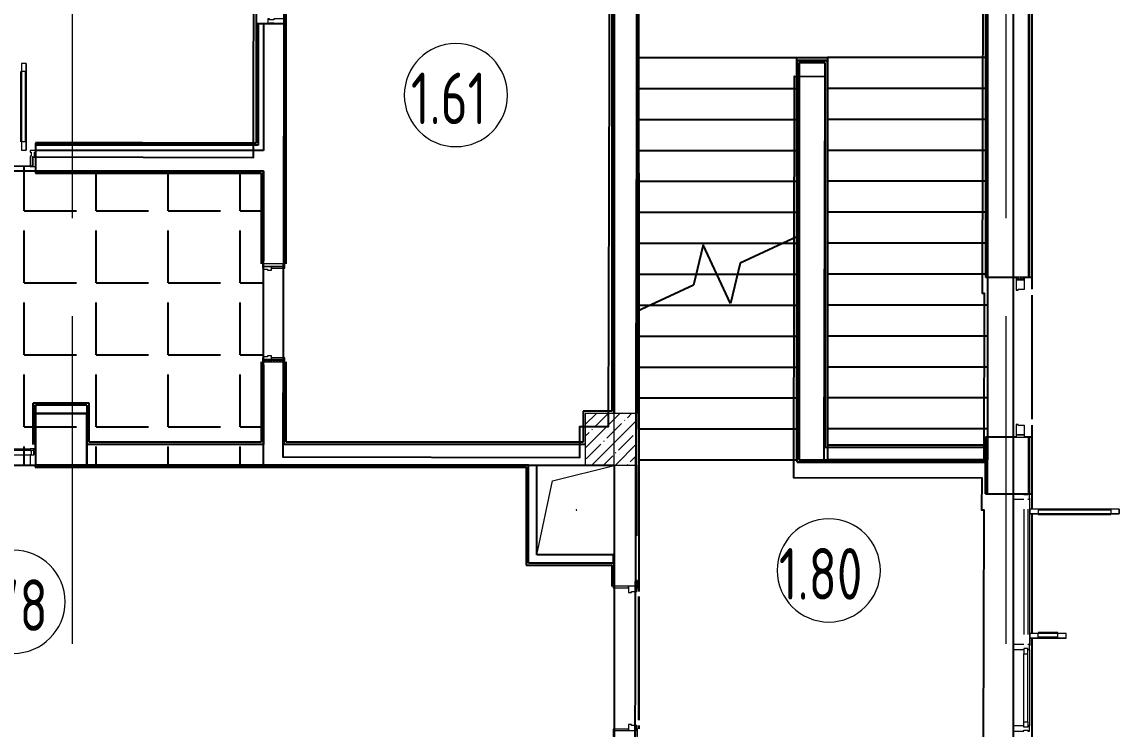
# Model space of a CAD drawing. Header units: millimetres. Extents: x -625 to 415037, y -3642 to 102118.
# Drawn here: x 115535 to 126170, y 10704 to 17559 of the extents above; entities that cross this region are included whole.
import ezdxf

# ---------------------------------------------------------------- set-up
doc = ezdxf.new("R2010")
doc.units = ezdxf.units.MM
doc.linetypes.add('Осевая', pattern=[6350, 1270, -952.5, 3175, -952.5])
doc.layers.add('1) плитка  КР1', color=40, linetype='Continuous')
for name, color, linetype, lineweight in [('A-AREA-IDEN', 7, 'Continuous', 9), ('A-DETL-GENF', 7, 'Continuous', 9), ('A-DOOR-FRAM-2', 7, 'Continuous', 5), ('A-GENM', 7, 'Continuous', 9), ('A-GLAZ', 7, 'Continuous', 9), ('A-GLAZ-1', 7, 'Continuous', 5), ('A-GLAZ-CURT-2', 7, 'Continuous', 20), ('A-GLAZ-CWMG', 7, 'Continuous', 9), ('A-GLAZ-CWMG-1', 7, 'Continuous', 20), ('S-COLS-1', 7, 'Continuous', 5), ('Оси', 7, 'Continuous', 9), ('Оси-2', 7, 'Осевая', 9)]:
    doc.layers.add(name, color=color, linetype=linetype, lineweight=lineweight)
doc.layers.add('A-DOOR-FRAM-1', color=7, linetype='Continuous', lineweight=5, true_color=0xc0c0c0)
doc.styles.add('СПДС', font='ГОСТ тип А.ttf', dxfattribs={"width": 0.9})

# ---------------------------------------------------------------- blocks, each defined once
blk = doc.blocks.new('110_Дверь_СКБ_2Ст - Д-1_л_Лестничная клетка EIS60 2-V69-Объем проектирования 1 этажа')
at = {"layer": 'A-DOOR-FRAM-1'}
for p, q in [((-672, 118), (-742, 118)), ((-742, 118), (-742, 110)), ((-742, 110), (-672, 110)), ((-638, 110), (-688, 110)), ((-688, 110), (-688, 30)), ((-672, 110), (-672, 118)), ((-638, 60), (-638, 110)), ((662, 110), (662, 60)), ((712, 110), (662, 110)), ((768, 118), (698, 118)), ((698, 118), (698, 110)), ((698, 110), (768, 110)), ((712, 30), (712, 110)), ((768, 110), (768, 118)), ((-688, 30), (-628, 30)), ((-672, 30), (-688, 30)), ((-688, 30), (-688, -110)), ((-672, -110), (-672, 30)), ((-628, 60), (-638, 60)), ((-628, 30), (-628, 60)), ((662, 60), (652, 60)), ((652, 60), (652, 30)), ((652, 30), (712, 30)), ((712, 30), (698, 30)), ((698, 30), (698, -110)), ((712, -110), (712, 30)), ((-672, -110), (-742, -110)), ((-742, -110), (-742, -118)), ((-742, -118), (-672, -118)), ((-688, -110), (-672, -110)), ((-672, -118), (-672, -110)), ((698, -110), (712, -110)), ((768, -110), (698, -110)), ((698, -110), (698, -118)), ((698, -118), (768, -118)), ((768, -118), (768, -110))]:
    blk.add_line(p, q, dxfattribs=at)
blk = doc.blocks.new('110_Дверь_СКБ_1Ст_Внутренняя1 - Д-14_п_ 950x2100h_охрана-33310230-Объем проектирования 1 этажа')
at = {"layer": 'A-DOOR-FRAM-2'}
h = blk.add_hatch(dxfattribs=at)
h.set_pattern_fill('FP_34', color=256, style=0, pattern_type=2)
h.set_pattern_definition([(45, (-296.384, 164.685), (-14.1421, 14.1421), []), (135, (-296.384, 164.685), (-14.1421, -14.1421), [])])
h.paths.add_polyline_path([(-463, -100), (-438, -100), (-438, 100), (-463, 100)])
at = {"layer": 'A-DOOR-FRAM-1'}
for p, q in [((-423, 108), (-493, 108)), ((-493, 108), (-493, 100)), ((-423, 100), (-423, 108)), ((517, 108), (447, 108)), ((447, 108), (447, 100)), ((517, 100), (517, 108)), ((-493, 100), (-423, 100)), ((-438, 100), (-463, 100)), ((-463, 100), (-463, -100)), ((-413, 100), (-438, 100)), ((-438, 100), (-438, 20)), ((-438, -100), (-438, 100)), ((-423, 100), (-438, 100)), ((-438, 100), (-438, 99)), ((-438, 99), (-423, 99)), ((-438, 20), (-403, 20)), ((-423, 20), (-438, 20)), ((-438, 20), (-438, -100)), ((-423, 99), (-423, 100)), ((-423, -100), (-423, 20)), ((-413, 60), (-413, 100)), ((-403, 60), (-413, 60)), ((-403, 20), (-403, 60)), ((437, 60), (427, 60)), ((427, 60), (427, 20)), ((427, 20), (462, 20)), ((437, 100), (437, 60)), ((462, 100), (437, 100)), ((462, 100), (447, 100)), ((447, 100), (447, 99)), ((447, 100), (517, 100)), ((447, 99), (462, 99)), ((462, 20), (447, 20)), ((447, 20), (447, -100)), ((462, 20), (462, 100)), ((487, 100), (462, 100)), ((462, 100), (462, -100)), ((462, 99), (462, 100)), ((462, -100), (462, 20)), ((487, -100), (487, 100)), ((-423, -100), (-493, -100)), ((-493, -100), (-493, -108)), ((-463, -100), (-438, -100)), ((-438, -100), (-423, -100)), ((-423, -108), (-423, -100)), ((447, -100), (462, -100)), ((517, -100), (447, -100)), ((447, -100), (447, -108)), ((462, -100), (487, -100)), ((517, -108), (517, -100)), ((-493, -108), (-423, -108)), ((447, -108), (517, -108))]:
    blk.add_line(p, q, dxfattribs=at)
blk = doc.blocks.new('Дверь_Витражная_остекление_ - ВВ-14 остекление-32472302-Объем проектирования 1 этажа')
at = {"layer": 'A-DETL-GENF'}
for p, q in [((-790, -20), (-835, -20)), ((-835, -860), (-835, -20)), ((-790, -20), (-835, -20)), ((-835, -20), (-835, -860)), ((-835, -100), (-790, -100)), ((-825, -780), (-825, -100)), ((-790, -860), (-790, -20)), ((-790, -860), (-790, -20)), ((-781, -780), (-781, -100)), ((831, -770), (831, -100)), ((840, -850), (840, -20)), ((840, -20), (840, -850)), ((885, -100), (840, -100)), ((875, -770), (875, -100)), ((885, -850), (885, -20)), ((885, -850), (885, -20)), ((-835, -780), (-790, -780)), ((885, -770), (840, -770)), ((885, -850), (840, -850)), ((840, -850), (885, -850)), ((-835, -860), (-790, -860)), ((-835, -860), (-790, -860))]:
    blk.add_line(p, q, dxfattribs=at)
blk = doc.blocks.new('Прямоугольный импост - Импост структурный с накладкой - 160мм Темный-V78-Объем проектирования 1 этажа')
at = {"layer": 'A-GLAZ-CWMG-1'}
for p, q in [((-25, 0), (-25, 17)), ((-25, 17), (25, 17)), ((-15, 0), (-25, 0)), ((-15, -40), (-15, 0)), ((25, 0), (15, 0)), ((15, 0), (15, -40)), ((25, 17), (25, 0)), ((-25, -140), (-25, -40)), ((-25, -40), (-15, -40)), ((15, -40), (25, -40)), ((25, -40), (25, -140)), ((25, -140), (-25, -140))]:
    blk.add_line(p, q, dxfattribs=at)
blk = doc.blocks.new('Прямоугольный импост - Импост структурный с накладкой - 160мм-24262627-Объем проектирования 1 этажа')
at = {"layer": 'A-GLAZ-CWMG-1'}
for p, q in [((-50, 0), (-50, 17)), ((-50, 17), (0, 17)), ((-40, 0), (-50, 0)), ((-40, -40), (-40, 0)), ((0, 0), (-10, 0)), ((-10, 0), (-10, -40)), ((0, 17), (0, 0)), ((-50, -140), (-50, -40)), ((-50, -40), (-40, -40)), ((-10, -40), (0, -40)), ((0, -40), (0, -140)), ((0, -140), (-50, -140))]:
    blk.add_line(p, q, dxfattribs=at)
blk = doc.blocks.new('Системная панель - Стекло - 40мм-32354598-Объем проектирования 1 этажа')
at = {"layer": 'A-GLAZ-CURT-2'}
for p, q in [((875, 40), (-875, 40)), ((-875, 40), (-875, 0)), ((-875, 0), (875, 0)), ((875, 0), (875, 40))]:
    blk.add_line(p, q, dxfattribs=at)
blk = doc.blocks.new('Прямоугольный импост - Импост структурный с накладкой - 160мм Темный-32355000-Объем проектирования 1 этажа')
at = {"layer": 'A-GLAZ-CWMG'}
for p, q in [((113845, 13557), (115550, 13557)), ((113845, 13400), (115550, 13400))]:
    blk.add_line(p, q, dxfattribs=at)
blk = doc.blocks.new('GM_Отверстие прямоугольное _в плите_ - Отверстие-22722736-Объем проектирования 1 этажа')
at = {"layer": 'A-GENM'}
for p, q in [((-231, 281), (365, 430)), ((-385, -435), (-231, 281)), ((365, -435), (360, -435)), ((360, -435), (365, -435))]:
    blk.add_line(p, q, dxfattribs=at)
for start, end in [(360, 180), (180, 360)]:
    blk.add_arc((0, 0), 2.5, start, end, dxfattribs=at)
blk = doc.blocks.new('110_Дверь_СКБ_2Ст_Наружная - ДН-3_1_л__ Двухстворчатая 1200 х2900 из подвала EI30-23667726-Объем проектирования 1 этажа')
at = {"layer": 'A-DOOR-FRAM-2'}
h = blk.add_hatch(dxfattribs=at)
h.set_pattern_fill('FP_166', color=256, style=0, pattern_type=2)
h.set_pattern_definition([(45, (-596.384, 143.685), (-14.1421, 14.1421), []), (135, (-596.384, 143.685), (-14.1421, -14.1421), [])])
h.paths.add_polyline_path([(-731, -31), (-731, 29), (-756, 29), (-756, -51), (-731, -51)])
at = {"layer": 'A-DOOR-FRAM-1'}
for p, q in [((-731, 29), (-756, 29)), ((-756, 29), (-756, -51)), ((-640, 29), (-731, 29)), ((-731, 29), (-731, -51)), ((-731, -51), (-731, 29)), ((-640, -31), (-640, 29)), ((680, 29), (680, -31)), ((770, 29), (680, 29)), ((770, -51), (770, 29)), ((795, 29), (770, 29)), ((770, 29), (770, -51)), ((795, -51), (795, 29)), ((-756, -51), (-731, -51)), ((-731, -51), (-630, -51)), ((-630, -31), (-640, -31)), ((-630, -51), (-630, -31)), ((680, -31), (670, -31)), ((670, -31), (670, -51)), ((670, -51), (770, -51)), ((770, -51), (795, -51))]:
    blk.add_line(p, q, dxfattribs=at)
blk = doc.blocks.new('PNS_Панель прямоугольная - Нр_Стекло - 40мм-24160822-Объем проектирования 1 этажа')
at = {"layer": 'A-GLAZ'}
for p, q in [((-380, 0), (-380, 40)), ((-380, 40), (-330, 40)), ((-330, 40), (-330, 0)), ((380, 40), (330, 40)), ((330, 40), (330, 0)), ((380, 0), (380, 40)), ((-330, 0), (-380, 0)), ((330, 0), (380, 0))]:
    blk.add_line(p, q, dxfattribs=at)
at = {"layer": 'A-GLAZ-1'}
for p, q in [((-330, 40), (330, 40)), ((-330, 0), (330, 0))]:
    blk.add_line(p, q, dxfattribs=at)
blk = doc.blocks.new('Прямоугольный импост - Импост структурный с накладкой - 160мм-23689442-Объем проектирования 1 этажа')
at = {"layer": 'A-GLAZ-CWMG'}
for p, q in [((125081, 11610), (125081, 10870)), ((125238, 11610), (125238, 10870))]:
    blk.add_line(p, q, dxfattribs=at)
blk = doc.blocks.new('Прямоугольный импост - Импост структурный с накладкой - 160мм-18691760-Объем проектирования 1 этажа')
at = {"layer": 'A-GLAZ-CWMG-1'}
for p, q in [((-50, 0), (-50, 17)), ((-50, 17), (0, 17)), ((0, 0), (-10, 0)), ((-10, 0), (-10, -40)), ((0, 17), (0, 0)), ((-50, -140), (-50, -40)), ((-10, -40), (0, -40)), ((0, -40), (0, -140)), ((0, -140), (-50, -140))]:
    blk.add_line(p, q, dxfattribs=at)
blk = doc.blocks.new('Дверь_Витражная_СКБ_2Ст - ВН-6-31912847-Объем проектирования 1 этажа')
at = {"layer": 'A-DETL-GENF'}
for p, q in [((-715, -20), (-715, -17)), ((-715, -17), (-715, -20)), ((-607, -20), (-715, -20)), ((-715, -20), (-607, -20)), ((-598, -20), (-643, -20)), ((-643, -370), (-643, -20)), ((-598, -20), (-643, -20)), ((-643, -20), (-643, -370)), ((-643, -100), (-598, -100)), ((-633, -290), (-633, -100)), ((-607, -17), (-607, -20)), ((-607, -20), (-607, -17)), ((-598, -370), (-598, -20)), ((-598, -370), (-598, -20)), ((-589, -290), (-589, -100)), ((553, -804), (553, -100)), ((562, -20), (607, -20)), ((562, -884), (562, -20)), ((562, -20), (562, -884)), ((607, -20), (562, -20)), ((607, -100), (562, -100)), ((597, -804), (597, -100)), ((607, -17), (607, -20)), ((607, -17), (607, -20)), ((607, -884), (607, -20)), ((607, -884), (607, -20)), ((607, -20), (715, -20)), ((607, -20), (715, -20)), ((715, -20), (715, -17)), ((715, -20), (715, -17)), ((-643, -290), (-598, -290)), ((-643, -370), (-598, -370)), ((-643, -370), (-598, -370)), ((607, -804), (562, -804)), ((607, -884), (562, -884)), ((562, -884), (607, -884))]:
    blk.add_line(p, q, dxfattribs=at)
blk = doc.blocks.new('Прямоугольный импост - Импост структурный с накладкой - 160мм-23689444-Объем проектирования 1 этажа')
at = {"layer": 'A-GLAZ-CWMG'}
for p, q in [((125081, 13070), (125081, 11660)), ((125238, 13070), (125238, 11660)), ((125181, 12972), (125181, 11758)), ((125221, 12972), (125221, 11758))]:
    blk.add_line(p, q, dxfattribs=at)
blk = doc.blocks.new('Прямоугольный импост - Импост структурный с накладкой - 160мм-22960522-Объем проектирования 1 этажа')
at = {"layer": 'A-GLAZ-CWMG-1'}
for p, q in [((-25, 0), (-25, 17)), ((-25, 17), (25, 17)), ((25, 17), (25, 0)), ((-25, -140), (-25, -40)), ((25, -40), (25, -140)), ((25, -140), (-25, -140))]:
    blk.add_line(p, q, dxfattribs=at)
blk = doc.blocks.new('Прямоугольный импост - Импост структурный с накладкой - 160мм-18691766-Объем проектирования 1 этажа')
at = {"layer": 'A-GLAZ-CWMG-1'}
for p, q in [((0, 17), (-50, 17)), ((-50, 17), (-50, 0)), ((-10, -40), (-10, 0)), ((-10, 0), (0, 0)), ((0, 0), (0, 17)), ((-50, -40), (-50, -140)), ((0, -40), (-10, -40)), ((0, -140), (0, -40)), ((-50, -140), (0, -140))]:
    blk.add_line(p, q, dxfattribs=at)
blk = doc.blocks.new('BSC_Колонна _Прямоугольная - 500х500-22291386-Объем проектирования 1 этажа')
at = {"layer": 'S-COLS-1'}
h = blk.add_hatch(dxfattribs=at)
h.set_pattern_fill('FP_171', color=256, style=0, pattern_type=2)
h.set_pattern_definition([(45, (-121180, -13650), (-114.04925, 114.04925), []), (45, (-121065.95, -13650), (-114.04925, 114.04925), [201.613, -40.323, 6.706, -33.617])])
h.paths.add_polyline_path([(109, -250), (250, -250), (250, 250), (-250, 250), (-250, -250), (100, -250)])
for p, q in [((250, 250), (-250, 250)), ((-250, 250), (-250, -250)), ((250, -250), (250, 250)), ((-250, -250), (250, -250))]:
    blk.add_line(p, q, dxfattribs=at)
blk = doc.blocks.new('Прямоугольный импост - Импост структурный с накладкой - 160мм Темный-31239248-Объем проектирования 1 этажа')
at = {"layer": 'A-GLAZ-CWMG-1'}
for p, q in [((0, 17), (-50, 17)), ((-50, 17), (-50, 0)), ((-50, 0), (-40, 0)), ((-40, 0), (-40, -40)), ((-10, -40), (-10, 0)), ((-10, 0), (0, 0)), ((0, 0), (0, 17)), ((-40, -40), (-50, -40)), ((-50, -40), (-50, -140)), ((0, -40), (-10, -40)), ((0, -140), (0, -40)), ((-50, -140), (0, -140))]:
    blk.add_line(p, q, dxfattribs=at)
blk = doc.blocks.new('Прямоугольный импост - Импост структурный с накладкой - 160мм Темный-V211-Объем проектирования 1 этажа')
at = {"layer": 'A-GLAZ-CWMG-1'}
for p, q in [((0, 17), (-50, 17)), ((-50, 17), (-50, 0)), ((-50, 0), (-40, 0)), ((-40, 0), (-40, -40)), ((-10, -40), (-10, 0)), ((-10, 0), (0, 0)), ((0, 0), (0, 17)), ((-40, -40), (-50, -40)), ((-50, -40), (-50, -140)), ((0, -40), (-10, -40)), ((0, -140), (0, -40)), ((-50, -140), (0, -140))]:
    blk.add_line(p, q, dxfattribs=at)
blk = doc.blocks.new('Марка_Помещения - Номер-25198446-Объем проектирования 1 этажа')
at = {"layer": 'A-AREA-IDEN'}
for start, end in [(360, 180), (180, 360)]:
    blk.add_arc((0, 0), 2.5, start, end, dxfattribs=at)

msp = doc.modelspace()

# ---------------------------------------------------------------- hatches: boundary and pattern name
at = {"layer": '1) плитка  КР1'}
h = msp.add_hatch(dxfattribs=at)
h.set_pattern_fill('ANGLE', color=256, scale=100)
h.set_pattern_definition([(0, (100885.7, 20617.94), (0, 698.5), [508, -190.5]), (90, (100885.7, 20617.94), (-698.5, 4e-14), [508, -190.5])])
h.paths.add_polyline_path([(108555, 20617), (108555, 20618), (108535, 20618), (108195, 20618), (108194, 20618), (108194, 20617), (101236, 20617), (100886, 20617), (100886, 17615), (101484, 17615), (101484, 16114), (115665, 16114), (115665, 16157), (115615, 16157), (115615, 16161), (113865, 16165), (113865, 16157), (113815, 16157), (112487, 16157), (112437, 16157), (111162, 16157), (111112, 16157), (111112, 16172), (111086, 16172), (111087, 16324), (111072, 16324), (111072, 16314), (110972, 16314), (110972, 16364), (110922, 16364), (110922, 16614), (110972, 16614), (110972, 16664), (111072, 16664), (111072, 16654), (111087, 16654), (111091, 18338), (111132, 18338), (111132, 18374), (111215, 18374), (111216, 18463), (111129, 18463), (111129, 18414), (111112, 18414), (111112, 18424), (111072, 18424), (111072, 18414), (110922, 18414), (110922, 18443), (110593, 18443), (110593, 19033), (110594, 20617)])
h.paths.add_polyline_path([(101463, 13264), (117875, 13264), (117875, 16114), (101463, 16114)])

# ---------------------------------------------------------------- linework, layer by layer
for p, q in [((125295, 15084), (125295, 21414)), ((125298, 15084), (125298, 21417)), ((125303, 15084), (125303, 21422)), ((125325, 21444), (125325, 14969)), ((125145, 8764), (125145, 21264)), ((118096, 15214), (118096, 18743)), ((117804, 18643), (117804, 16386)), ((121495, 18714), (121495, 17214)), ((121515, 16094), (121515, 18694)), ((121516, 16094), (121516, 18693)), ((124874, 18693), (124874, 15084)), ((124875, 18694), (124875, 15414)), ((124895, 18714), (124895, 15084)), ((124895, 17214), (124895, 18714)), ((121254, 18443), (121254, 13785)), ((121275, 18464), (121275, 13764)), ((121275, 13764), (121275, 18464)), ((121495, 13764), (121495, 18464)), ((117825, 17539), (117805, 17539)), ((118095, 17539), (117825, 17539)), ((117825, 17539), (117825, 16364)), ((117875, 17539), (117875, 16314)), ((118075, 15244), (118075, 17539)), ((121495, 17214), (123045, 17214)), ((121495, 15414), (121495, 17214)), ((121495, 17214), (123045, 17214)), ((121515, 17214), (123045, 17214)), ((121515, 17214), (123045, 17214)), ((123045, 17214), (123345, 17214)), ((123045, 15475), (123045, 17214)), ((123045, 17214), (123345, 17214)), ((123045, 16914), (123045, 17214)), ((123049, 17185), (123341, 17185)), ((123049, 17185), (123049, 13294)), ((123050, 17185), (123050, 17184)), ((123340, 17184), (123050, 17184)), ((123050, 13293), (123050, 17184)), ((123070, 17164), (123070, 13314)), ((123320, 17164), (123070, 17164)), ((123320, 13434), (123320, 17164)), ((123341, 17184), (123340, 17184)), ((123340, 17184), (123340, 17164)), ((123340, 17164), (123340, 13454)), ((123341, 17185), (123341, 13454)), ((124895, 17214), (123345, 17214)), ((123345, 17214), (123345, 13314)), ((124895, 17214), (123345, 17214)), ((124875, 17214), (123345, 17214)), ((123345, 17214), (123345, 16914)), ((124875, 17214), (123345, 17214)), ((124895, 17214), (124895, 13314)), ((121495, 16914), (123045, 16914)), ((121495, 16914), (123045, 16914)), ((121515, 16914), (123045, 16914)), ((121515, 16914), (123045, 16914)), ((123045, 16614), (123045, 16914)), ((124895, 16914), (123345, 16914)), ((124895, 16914), (123345, 16914)), ((123345, 16914), (123345, 16614)), ((124875, 16914), (123345, 16914)), ((124875, 16914), (123345, 16914)), ((121495, 16614), (123045, 16614)), ((121495, 16614), (123045, 16614)), ((121515, 16614), (123045, 16614)), ((121515, 16614), (123045, 16614)), ((123045, 16314), (123045, 16614)), ((124895, 16614), (123345, 16614)), ((124895, 16614), (123345, 16614)), ((123345, 16614), (123345, 16314)), ((124875, 16614), (123345, 16614)), ((124875, 16614), (123345, 16614)), ((116704, 16386), (115665, 16386)), ((116704, 16385), (115665, 16385)), ((115665, 16384), (115665, 16364)), ((116704, 16386), (116704, 16385)), ((116704, 16386), (117804, 16386)), ((116704, 16385), (116704, 16384)), ((117804, 16385), (116704, 16385)), ((117804, 16385), (117804, 16386)), ((117804, 16384), (117804, 16385)), ((117805, 16384), (117804, 16384)), ((115665, 16364), (115665, 16094)), ((117825, 16364), (115665, 16364)), ((117875, 16314), (115665, 16314)), ((121495, 16314), (123045, 16314)), ((121495, 16314), (123045, 16314)), ((121515, 16314), (123045, 16314)), ((121515, 16314), (123045, 16314)), ((123045, 16014), (123045, 16314)), ((124895, 16314), (123345, 16314)), ((124895, 16314), (123345, 16314)), ((123345, 16314), (123345, 16014)), ((124875, 16314), (123345, 16314)), ((124875, 16314), (123345, 16314)), ((115665, 16114), (117875, 16114)), ((115665, 16094), (115665, 16093)), ((115665, 16093), (117854, 16093)), ((117854, 16094), (117855, 16094)), ((117854, 16093), (117854, 15214)), ((117875, 16114), (117875, 15244)), ((121515, 16085), (121515, 16094)), ((121515, 16094), (121516, 16094)), ((121516, 16085), (121515, 16085)), ((121515, 16085), (121515, 12114)), ((121516, 16094), (121516, 16085)), ((121516, 13612), (121516, 16085)), ((121495, 16014), (123045, 16014)), ((121495, 16014), (123045, 16014)), ((121514, 16014), (123045, 16014)), ((121514, 16014), (123045, 16014)), ((123045, 15714), (123045, 16014)), ((124895, 16014), (123345, 16014)), ((124895, 16014), (123345, 16014)), ((123345, 16014), (123345, 15714)), ((124875, 16014), (123345, 16014)), ((124875, 16014), (123345, 16014)), ((121495, 15714), (123045, 15714)), ((121495, 15714), (123045, 15714)), ((121515, 15714), (123045, 15714)), ((121515, 15714), (123045, 15714)), ((123045, 15475), (123045, 15714)), ((124895, 15714), (123345, 15714)), ((124895, 15714), (123345, 15714)), ((123345, 15714), (123345, 15414)), ((124875, 15714), (123345, 15714)), ((124875, 15714), (123345, 15714)), ((123045, 15475), (122496, 15220)), ((123045, 15414), (123045, 15475)), ((121495, 15414), (122913, 15414)), ((121495, 15414), (122913, 15414)), ((121515, 15414), (122913, 15414)), ((121515, 15414), (122913, 15414)), ((122138, 15397), (122043, 15008)), ((122402, 14831), (122138, 15397)), ((122913, 15414), (123045, 15414)), ((122913, 15414), (123045, 15414)), ((123045, 15114), (123045, 15414)), ((124895, 15414), (123345, 15414)), ((124895, 15414), (123345, 15414)), ((124875, 15414), (123345, 15414)), ((117854, 15214), (117855, 15214)), ((118095, 15214), (118096, 15214)), ((122496, 15220), (122402, 14831)), ((121515, 15114), (122069, 15114)), ((121515, 15114), (122069, 15114)), ((121515, 15114), (122069, 15114)), ((121515, 15114), (122069, 15114)), ((122069, 15114), (122270, 15114)), ((122069, 15114), (122270, 15114)), ((122270, 15114), (122471, 15114)), ((122270, 15114), (122471, 15114)), ((122270, 15114), (122471, 15114)), ((122270, 15114), (122471, 15114)), ((122471, 15114), (123045, 15114)), ((122471, 15114), (123045, 15114)), ((123045, 14814), (123045, 15114)), ((124895, 15114), (123345, 15114)), ((124895, 15114), (123345, 15114)), ((122043, 15008), (121495, 14753)), ((124874, 15084), (124875, 15084)), ((124875, 15084), (125173, 15084)), ((125253, 15084), (125295, 15084)), ((125295, 15084), (125303, 15084)), ((125303, 15084), (125325, 15084)), ((125325, 14909), (125325, 13709)), ((121515, 14814), (121626, 14814)), ((121515, 14814), (121626, 14814)), ((121515, 14814), (121626, 14814)), ((121515, 14814), (121626, 14814)), ((121626, 14814), (123045, 14814)), ((121626, 14814), (123045, 14814)), ((123045, 14514), (123045, 14814)), ((124895, 14814), (123345, 14814)), ((124895, 14814), (123345, 14814)), ((121515, 14514), (123045, 14514)), ((121515, 14514), (123045, 14514)), ((123045, 14214), (123045, 14514)), ((124895, 14514), (123345, 14514)), ((124895, 14514), (123345, 14514)), ((117855, 14264), (117854, 14264)), ((117854, 14264), (117854, 13485)), ((118096, 14264), (118095, 14264)), ((118096, 13485), (118096, 14264)), ((117875, 14234), (117875, 13464)), ((118075, 13464), (118075, 14234)), ((121515, 14214), (123045, 14214)), ((121515, 14214), (123045, 14214)), ((123045, 13914), (123045, 14214)), ((124895, 14214), (123345, 14214)), ((124895, 14214), (123345, 14214)), ((115644, 13865), (115644, 13464)), ((116186, 13865), (115644, 13865)), ((115645, 13464), (115645, 13864)), ((115663, 13864), (115665, 13864)), ((115665, 13421), (115665, 13844)), ((116165, 13844), (115665, 13844)), ((115665, 13844), (115665, 13764)), ((116165, 13844), (116165, 13264)), ((116186, 13485), (116186, 13865)), ((121515, 13914), (123045, 13914)), ((121515, 13914), (123045, 13914)), ((123045, 13614), (123045, 13914)), ((124895, 13914), (123345, 13914)), ((124895, 13914), (123345, 13914)), ((115645, 13802), (115645, 13743)), ((116165, 13764), (115665, 13764)), ((115665, 13764), (115665, 13264)), ((115665, 13764), (116165, 13764)), ((116165, 13464), (116165, 13764)), ((121254, 13785), (120974, 13785)), ((120974, 13785), (120974, 13485)), ((121255, 13784), (121254, 13784)), ((121515, 13614), (123045, 13614)), ((121515, 13614), (123045, 13614)), ((121516, 13614), (121515, 13614)), ((123045, 13314), (123045, 13614)), ((124895, 13614), (123345, 13614)), ((124895, 13614), (123345, 13614)), ((125325, 13649), (125325, 12836)), ((121515, 13612), (121516, 13612)), ((121516, 13612), (121516, 12089)), ((124875, 13534), (124874, 13534)), ((124874, 13534), (124874, 12984)), ((125173, 13534), (124875, 13534)), ((124875, 12984), (124875, 13534)), ((124895, 13314), (124895, 13534)), ((125295, 13534), (125253, 13534)), ((125303, 13534), (125295, 13534)), ((125295, 12984), (125295, 13534)), ((125298, 12984), (125298, 13534)), ((125303, 12984), (125303, 13534)), ((125325, 13534), (125303, 13534)), ((115644, 13464), (115645, 13464)), ((115645, 13421), (115665, 13421)), ((117875, 13464), (116165, 13464)), ((116165, 13264), (116165, 13464)), ((116186, 13484), (116185, 13484)), ((117854, 13485), (116186, 13485)), ((116186, 13485), (116186, 13484)), ((117855, 13485), (117855, 13484)), ((117855, 13485), (117855, 13485)), ((120995, 13464), (118075, 13464)), ((120975, 13484), (118095, 13484)), ((120974, 13485), (118096, 13485)), ((124895, 13434), (123320, 13434)), ((124875, 13455), (123340, 13455)), ((123340, 13454), (123341, 13454)), ((123345, 13454), (123341, 13454)), ((121515, 13314), (123045, 13314)), ((121515, 13314), (123045, 13314)), ((123049, 13293), (123049, 13294)), ((123049, 13294), (123050, 13294)), ((123050, 13294), (124875, 13294)), ((123070, 13314), (124895, 13314)), ((124895, 13314), (123345, 13314)), ((124895, 12984), (124895, 13314)), ((115665, 13264), (115664, 13264)), ((115664, 13264), (115664, 13244)), ((115664, 13244), (115664, 13243)), ((115664, 13243), (120425, 13243)), ((115665, 13264), (116165, 13264)), ((120445, 13264), (115665, 13264)), ((116165, 13264), (120995, 13264)), ((120424, 13244), (120425, 13244)), ((120424, 13244), (120424, 12293)), ((120425, 13243), (120425, 13244)), ((120445, 12314), (120445, 13264)), ((120525, 12394), (120525, 13264)), ((121275, 13264), (121275, 12144)), ((121495, 12576), (121495, 13264)), ((123050, 13293), (123049, 13293)), ((123050, 13293), (124875, 13293)), ((121516, 13014), (121515, 13014)), ((121516, 13014), (121515, 13014)), ((124874, 12984), (124875, 12984)), ((124875, 12984), (125295, 12984)), ((125295, 12984), (125303, 12984)), ((125303, 12984), (125325, 12984)), ((125325, 12791), (125325, 11631)), ((121270, 12394), (120525, 12394)), ((121270, 12314), (121270, 12394)), ((120424, 12293), (121254, 12293)), ((121275, 12314), (120445, 12314)), ((121255, 12294), (121254, 12294)), ((121254, 12293), (121254, 12089)), ((121275, 12144), (121275, 12314)), ((121254, 12089), (121255, 12089)), ((121255, 12114), (121267, 12114)), ((121503, 12114), (121515, 12114)), ((121515, 12089), (121515, 12114)), ((121515, 12089), (121516, 12089)), ((121515, 12039), (121515, 12089)), ((121516, 12088), (121516, 12039)), ((121515, 10789), (121515, 11989)), ((121516, 11989), (121516, 10789)), ((125325, 11586), (125325, -416)), ((121515, 10705), (121515, 10739)), ((121516, 10739), (121516, 10705))]:
    msp.add_line(p, q)
at = {"flags": 128}
for points in [[(115524, 18628), (112916, 18634), (112916, 18513), (111216, 18517), (111215, 18338), (111091, 18338), (111086, 16172), (115630, 16161), (115640, 16161), (115640, 16250), (117778, 16245), (117784, 18502), (116266, 18506), (116265, 18206), (115523, 18207)], [(118075, 18322), (118064, 13343), (120942, 13337), (120942, 13637), (121222, 13636), (121233, 18294), (120954, 18295), (120954, 18316), (120724, 18316)], [(124835, 10527), (124856, 10527), (124861, 12826), (124841, 12826), (124842, 13135), (123016, 13140), (123025, 17032), (123317, 17031), (123309, 13301), (124863, 13297), (124866, 14926), (124846, 14926), (124850, 16357), (124849, 16357), (124853, 18118), (124458, 18119), (121495, 18126), (121485, 13945), (121484, 13945), (121484, 13942), (121485, 13942), (121477, 10335), (124835, 10327)]]:
    msp.add_lwpolyline(points, close=True, dxfattribs=at)
msp.add_lwpolyline([(82779, 13264), (121275, 13264), (121275, 10464), (82779, 10464)], close=True)
at = {"layer": '1) плитка  КР1'}
msp.add_lwpolyline([(101463, 13264), (117875, 13264), (117875, 16114), (101463, 16114)], close=True, dxfattribs=at)
at = {"layer": 'Оси'}
for p, q in [((116025, 16779), (116025, 21779)), ((121275, 16779), (121275, 21779)), ((125075, 16779), (125075, 21779))]:
    msp.add_line(p, q, dxfattribs=at)
at = {"layer": 'Оси-2'}
for p, q in [((116025, 2958), (116025, 16779)), ((121275, 2958), (121275, 16779)), ((125075, 2958), (125075, 16779))]:
    msp.add_line(p, q, dxfattribs=at)

# ---------------------------------------------------------------- block references
at = {"extrusion": (0, 0, -1)}
for name, p, rotation in [('Прямоугольный импост - Импост структурный с накладкой - 160мм-24262627-Объем проектирования 1 этажа', (-117935, 17539), 270.0000000000005), ('Прямоугольный импост - Импост структурный с накладкой - 160мм-18691760-Объем проектирования 1 этажа', (-125286, 12984), 90.00000000000044), ('Прямоугольный импост - Импост структурный с накладкой - 160мм-22960522-Объем проектирования 1 этажа', (-125286, 11499), 90.00000000000044)]:
    msp.add_blockref(name, p, dxfattribs=dict(at, rotation=rotation))
for name, p, rotation in [('Дверь_Витражная_остекление_ - ВВ-14 остекление-32472302-Объем проектирования 1 этажа', (114740, 16297), 180), ('110_Дверь_СКБ_1Ст_Внутренняя1 - Д-14_п_ 950x2100h_охрана-33310230-Объем проектирования 1 этажа', (117975, 14726), 90), ('110_Дверь_СКБ_2Ст_Наружная - ДН-3_1_л__ Двухстворчатая 1200 х2900 из подвала EI30-23667726-Объем проектирования 1 этажа', (125224, 14328), 269.9999999999999), ('Системная панель - Стекло - 40мм-32354598-Объем проектирования 1 этажа', (114775, 13404), 180), ('Дверь_Витражная_СКБ_2Ст - ВН-6-31912847-Объем проектирования 1 этажа', (125286, 12229), 89.99999999999957), ('110_Дверь_СКБ_2Ст - Д-1_л_Лестничная клетка EIS60 2-V69-Объем проектирования 1 этажа', (121385, 11401), 269.9999999999999), ('Прямоугольный импост - Импост структурный с накладкой - 160мм-18691766-Объем проектирования 1 этажа', (125286, 10684), 269.9999999999995)]:
    msp.add_blockref(name, p, dxfattribs=dict(rotation=rotation))
msp.add_blockref('Прямоугольный импост - Импост структурный с накладкой - 160мм Темный-V78-Объем проектирования 1 этажа', (-115640, 16297), dxfattribs=at)
for name, p in [('Прямоугольный импост - Импост структурный с накладкой - 160мм Темный-31239248-Объем проектирования 1 этажа', (115665, 16297)), ('BSC_Колонна _Прямоугольная - 500х500-22291386-Объем проектирования 1 этажа', (121245, 13514)), ('Прямоугольный импост - Импост структурный с накладкой - 160мм Темный-32355000-Объем проектирования 1 этажа', (65, -136)), ('Прямоугольный импост - Импост структурный с накладкой - 160мм Темный-V211-Объем проектирования 1 этажа', (115665, 13404)), ('GM_Отверстие прямоугольное _в плите_ - Отверстие-22722736-Объем проектирования 1 этажа', (120910, 12829)), ('Прямоугольный импост - Импост структурный с накладкой - 160мм-23689444-Объем проектирования 1 этажа', (65, -136)), ('Прямоугольный импост - Импост структурный с накладкой - 160мм-23689442-Объем проектирования 1 этажа', (65, -136))]:
    msp.add_blockref(name, p)
at = {"color": 3, "rotation": 89.99999999999957}
msp.add_blockref('PNS_Панель прямоугольная - Нр_Стекло - 40мм-24160822-Объем проектирования 1 этажа', (125286, 11104), dxfattribs=at)
at = {"layer": 'A-AREA-IDEN', "xscale": 199.9999999999999, "yscale": 199.9999999999999, "zscale": 199.9999999999999}
for p in [(119741, 16850), (123356, 12242), (115453, 11938)]:
    msp.add_blockref('Марка_Помещения - Номер-25198446-Объем проектирования 1 этажа', p, dxfattribs=at)

# ---------------------------------------------------------------- texts
at = {"layer": 'A-AREA-IDEN', "char_height": 500, "attachment_point": 1, "style": 'СПДС'}
for s, insert, width in [('1.61', (119305, 17068), 1096.71), ('1.80', (122872, 12459), 1212.15), ('1.78', (114969, 12155), 1212.15)]:
    msp.add_mtext(s, dxfattribs=dict(at, insert=insert, width=width))

doc.saveas('drawing.dxf')
